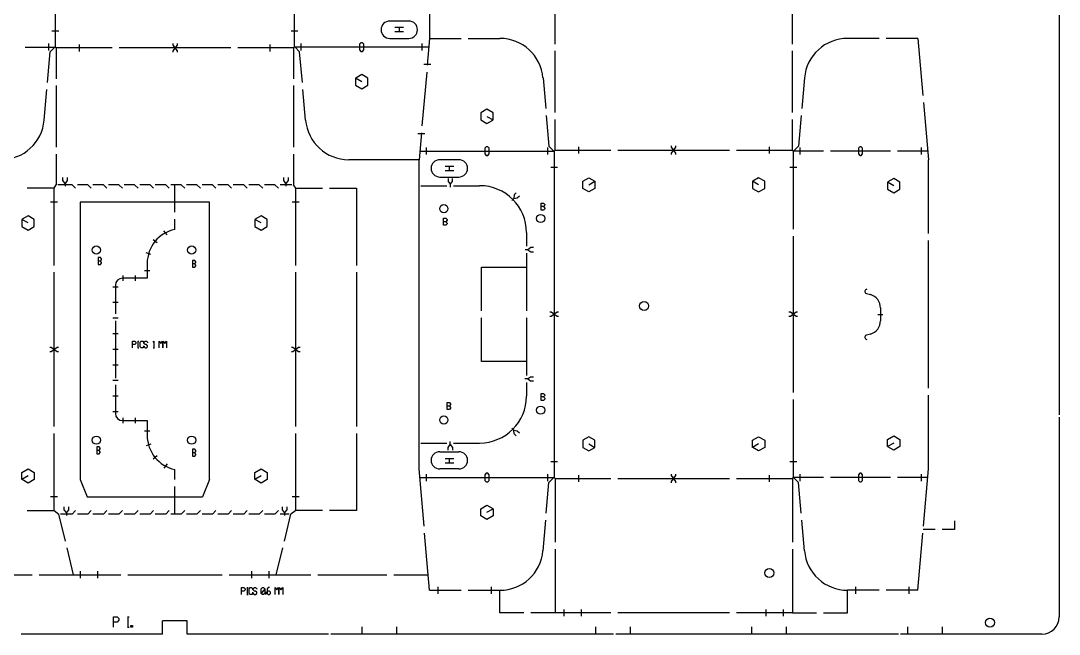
# Model space of a CAD drawing. Extents: x 0 to 3195, y 0 to 922.
# Drawn here: x 2596 to 3195, y 206 to 560 of the extents above; entities that cross this region are included whole.
import ezdxf

# ---------------------------------------------------------------- set-up
doc = ezdxf.new("R2010")
doc.units = 0
doc.layers.add('FACA_PONTES', color=4, linetype='CONTINUOUS')

msp = doc.modelspace()

# ---------------------------------------------------------------- linework, layer by layer
at = {"layer": 'FACA_Pontes', "color": 136, "linetype": 'CONTINUOUS', "true_color": 0x008080}
for p, q in [((2753.56, 545.27), (2753.56, 733.77)), ((2615.56, 545.27), (2615.56, 590.39)), ((2648.31, 544.77), (2616.06, 544.77)), ((2716.81, 544.77), (2652.31, 544.77)), ((2753.06, 544.77), (2720.81, 544.77)), ((2903.93, 485.77), (2936.18, 485.77)), ((2940.18, 485.77), (3004.68, 485.77)), ((3008.68, 485.77), (3040.93, 485.77)), ((2903.43, 485.27), (2903.43, 296.77)), ((3041.43, 485.27), (3041.43, 440.14)), ((2614.85, 419.27), (2614.85, 463.77)), ((2754.26, 419.27), (2754.26, 463.77)), ((3041.43, 436.14), (3041.43, 345.89)), ((2614.85, 326.27), (2614.85, 415.27)), ((2754.26, 326.27), (2754.26, 415.27)), ((3041.43, 341.89), (3041.43, 296.77)), ((2614.85, 277.77), (2614.85, 322.27)), ((2754.26, 277.77), (2754.26, 322.27)), ((2903.93, 296.27), (2936.18, 296.27)), ((2940.18, 296.27), (3004.68, 296.27)), ((3008.68, 296.27), (3040.93, 296.27))]:
    msp.add_line(p, q, dxfattribs=at)
at = {"layer": 'FACA_Pontes', "color": 254, "linetype": 'CONTINUOUS', "true_color": 0xffffff}
for p, q in [((2831.56, 728.77), (2831.56, 550.27)), ((2903.93, 547.02), (2903.93, 564.77)), ((3040.93, 547.02), (3040.93, 564.77)), ((2831.56, 550.27), (2830.2, 534.76)), ((2831.56, 550.27), (2849.82, 550.27)), ((2853.82, 550.27), (2872.08, 550.27)), ((3091.05, 550.27), (3072.78, 550.27)), ((3113.31, 550.27), (3095.05, 550.27)), ((3113.31, 550.27), (3116.2, 517.26)), ((2611.01, 524.79), (2612.56, 542.51)), ((2612.56, 542.51), (2615.21, 545.12)), ((2616.06, 544.77), (2616.06, 527.02)), ((2753.06, 544.77), (2753.06, 527.02)), ((2756.55, 542.51), (2753.91, 545.12)), ((2758.1, 524.79), (2756.55, 542.51)), ((2903.93, 507.52), (2903.93, 543.02)), ((3040.93, 507.52), (3040.93, 543.02)), ((2792.34, 529.37), (2788.92, 527.4)), ((2795.89, 527.32), (2792.34, 529.37)), ((2829.85, 530.77), (2827.14, 499.76)), ((2896.99, 527.45), (2898.54, 509.73)), ((3047.88, 527.45), (3046.33, 509.73)), ((2616.06, 523.02), (2616.06, 487.52)), ((2753.06, 523.02), (2753.06, 487.52)), ((2792.34, 525.27), (2788.79, 527.32)), ((2788.79, 527.32), (2788.79, 523.22)), ((2788.79, 523.22), (2792.34, 521.17)), ((2792.34, 521.17), (2795.89, 523.22)), ((2795.89, 523.22), (2795.89, 527.32)), ((2609.11, 503.09), (2610.66, 520.8)), ((2760, 503.09), (2758.45, 520.8)), ((3116.54, 513.27), (3119.43, 480.27)), ((2864.65, 509.37), (2861.1, 507.32)), ((2861.1, 507.32), (2861.1, 503.22)), ((2868.2, 507.32), (2864.65, 509.37)), ((2864.65, 505.27), (2868.2, 503.22)), ((2868.2, 503.22), (2868.2, 507.32)), ((2898.89, 505.74), (2900.44, 488.03)), ((2903.93, 485.77), (2903.93, 503.52)), ((3040.93, 485.77), (3040.93, 503.52)), ((3045.98, 505.74), (3044.43, 488.03)), ((2861.1, 503.22), (2864.65, 501.17)), ((2864.65, 501.17), (2868.07, 503.14)), ((2826.79, 495.77), (2825.43, 480.27)), ((2900.44, 488.03), (2903.08, 485.41)), ((3044.43, 488.03), (3041.78, 485.41)), ((2616.06, 483.52), (2616.06, 465.77)), ((2753.06, 483.52), (2753.06, 465.77)), ((2825.43, 480.27), (2784.91, 480.27)), ((2825.43, 301.77), (2825.43, 480.27)), ((3119.43, 437.64), (3119.43, 480.27)), ((2919.88, 467.82), (2923.43, 469.87)), ((2919.88, 463.72), (2919.88, 467.82)), ((2923.43, 469.87), (2926.85, 467.9)), ((2923.43, 465.77), (2926.98, 467.82)), ((2926.98, 467.82), (2926.98, 463.72)), ((3021.43, 465.77), (3017.88, 467.82)), ((3017.88, 467.82), (3017.88, 463.72)), ((3021.43, 469.87), (3018.01, 467.9)), ((3024.98, 467.82), (3021.43, 469.87)), ((3024.98, 463.72), (3024.98, 467.82)), ((3099.43, 469.37), (3096.01, 467.4)), ((3102.98, 467.32), (3099.43, 469.37)), ((2614.85, 463.77), (2599.35, 463.77)), ((2614.85, 463.77), (2616.06, 465.77)), ((2627.26, 463.77), (2625.26, 465.77)), ((2634.26, 465.77), (2628.26, 465.77)), ((2636.26, 463.77), (2634.26, 465.77)), ((2643.26, 465.77), (2637.26, 465.77)), ((2645.26, 463.77), (2643.26, 465.77)), ((2652.26, 465.77), (2646.26, 465.77)), ((2654.26, 463.77), (2652.26, 465.77)), ((2661.26, 465.77), (2655.26, 465.77)), ((2663.26, 463.77), (2661.26, 465.77)), ((2670.26, 465.77), (2664.26, 465.77)), ((2672.26, 463.77), (2670.26, 465.77)), ((2679.26, 465.77), (2673.26, 465.77)), ((2681.26, 463.77), (2679.26, 465.77)), ((2688.26, 465.77), (2682.26, 465.77)), ((2690.26, 463.77), (2688.26, 465.77)), ((2697.26, 465.77), (2691.26, 465.77)), ((2699.26, 463.77), (2697.26, 465.77)), ((2706.26, 465.77), (2700.26, 465.77)), ((2708.26, 463.77), (2706.26, 465.77)), ((2715.26, 465.77), (2709.26, 465.77)), ((2717.26, 463.77), (2715.26, 465.77)), ((2724.26, 465.77), (2718.26, 465.77)), ((2726.26, 463.77), (2724.26, 465.77)), ((2733.26, 465.77), (2727.26, 465.77)), ((2735.26, 463.77), (2733.26, 465.77)), ((2742.26, 465.77), (2736.26, 465.77)), ((2744.26, 463.77), (2742.26, 465.77)), ((2754.26, 463.77), (2753.06, 465.77)), ((2754.26, 463.77), (2769.76, 463.77)), ((2773.76, 463.77), (2789.26, 463.77)), ((2789.26, 463.77), (2789.26, 419.27)), ((2923.43, 461.67), (2919.88, 463.72)), ((2926.98, 463.72), (2923.43, 461.67)), ((3017.88, 463.72), (3021.43, 461.67)), ((3021.43, 461.67), (3024.98, 463.72)), ((3099.43, 465.27), (3095.88, 467.32)), ((3095.88, 467.32), (3095.88, 463.22)), ((3095.88, 463.22), (3099.43, 461.17)), ((3099.43, 461.17), (3102.98, 463.22)), ((3102.98, 463.22), (3102.98, 467.32)), ((2599.85, 443.77), (2596.3, 445.82)), ((2596.3, 445.82), (2596.3, 441.72)), ((2599.85, 447.87), (2596.43, 445.9)), ((2603.4, 445.82), (2599.85, 447.87)), ((2603.4, 441.72), (2603.4, 445.82)), ((2734.26, 443.77), (2730.71, 445.82)), ((2730.71, 445.82), (2730.71, 441.72)), ((2734.26, 447.87), (2730.84, 445.9)), ((2737.81, 445.82), (2734.26, 447.87)), ((2737.81, 441.72), (2737.81, 445.82)), ((2596.3, 441.72), (2599.85, 439.67)), ((2599.85, 439.67), (2603.4, 441.72)), ((2730.71, 441.72), (2734.26, 439.67)), ((2734.26, 439.67), (2737.81, 441.72)), ((3119.43, 348.39), (3119.43, 433.64)), ((2668.56, 420.42), (2668.56, 411.88)), ((2789.26, 415.27), (2789.26, 326.27)), ((2861.43, 418.27), (2887.43, 418.27)), ((2861.43, 393.02), (2861.43, 418.27)), ((2887.43, 418.27), (2887.43, 393.02)), ((2650.24, 407.88), (2650.24, 391.34)), ((2668.56, 411.88), (2654.24, 411.88)), ((3083.61, 403.06), (3086, 402.42)), ((3091.69, 394.69), (3091.69, 387.34)), ((2650.24, 387.34), (2650.24, 354.26)), ((2861.43, 363.77), (2861.43, 389.02)), ((2887.43, 389.02), (2887.43, 363.77)), ((3086, 379.62), (3083.61, 378.97)), ((2887.43, 363.77), (2861.43, 363.77)), ((2650.24, 350.26), (2650.24, 333.72)), ((3119.43, 301.77), (3119.43, 344.39)), ((2654.24, 329.72), (2668.56, 329.72)), ((2668.56, 329.72), (2668.56, 321.12)), ((2789.26, 322.27), (2789.26, 277.77)), ((2923.43, 320.37), (2919.88, 318.32)), ((2919.88, 318.32), (2919.88, 314.22)), ((2926.98, 318.32), (2923.43, 320.37)), ((2926.98, 314.22), (2926.98, 318.32)), ((3017.88, 318.32), (3021.43, 320.37)), ((3017.88, 314.22), (3017.88, 318.32)), ((3021.43, 320.37), (3024.98, 318.32)), ((3024.98, 318.32), (3024.98, 314.22)), ((3095.88, 318.82), (3099.43, 320.87)), ((3095.88, 314.72), (3095.88, 318.82)), ((3099.43, 320.87), (3102.98, 318.82)), ((3102.98, 318.82), (3102.98, 314.72)), ((2919.88, 314.22), (2923.43, 312.17)), ((2923.43, 316.27), (2926.98, 314.22)), ((2923.43, 312.17), (2926.85, 314.14)), ((3021.43, 316.27), (3017.88, 314.22)), ((3021.43, 312.17), (3018.01, 314.14)), ((3024.98, 314.22), (3021.43, 312.17)), ((3099.43, 316.77), (3095.88, 314.72)), ((3099.43, 312.67), (3096.01, 314.64)), ((3102.98, 314.72), (3099.43, 312.67)), ((2596.3, 299.82), (2599.85, 301.87)), ((2596.3, 295.72), (2596.3, 299.82)), ((2599.85, 301.87), (2603.4, 299.82)), ((2603.4, 299.82), (2603.4, 295.72)), ((2730.71, 299.82), (2734.26, 301.87)), ((2730.71, 295.72), (2730.71, 299.82)), ((2734.26, 301.87), (2737.81, 299.82)), ((2737.81, 299.82), (2737.81, 295.72)), ((2828.32, 268.76), (2825.43, 301.77)), ((3116.54, 268.76), (3119.43, 301.77)), ((2599.85, 297.77), (2596.3, 295.72)), ((2599.85, 293.67), (2596.43, 295.64)), ((2603.4, 295.72), (2599.85, 293.67)), ((2734.26, 297.77), (2730.71, 295.72)), ((2734.26, 293.67), (2730.84, 295.64)), ((2737.81, 295.72), (2734.26, 293.67)), ((2898.89, 276.29), (2900.44, 294.01)), ((2900.44, 294.01), (2903.08, 296.62)), ((2903.93, 296.27), (2903.93, 259.52)), ((3040.93, 296.27), (3040.93, 259.52)), ((3044.43, 294.01), (3041.78, 296.62)), ((3045.98, 276.29), (3044.43, 294.01)), ((2599.35, 277.77), (2614.85, 277.77)), ((2614.85, 277.77), (2617.59, 275.77)), ((2621.35, 260.21), (2617.59, 275.77)), ((2627.26, 277.77), (2625.26, 275.77)), ((2634.26, 275.77), (2628.26, 275.77)), ((2636.26, 277.77), (2634.26, 275.77)), ((2643.26, 275.77), (2637.26, 275.77)), ((2645.26, 277.77), (2643.26, 275.77)), ((2652.26, 275.77), (2646.26, 275.77)), ((2654.26, 277.77), (2652.26, 275.77)), ((2661.26, 275.77), (2655.26, 275.77)), ((2663.26, 277.77), (2661.26, 275.77)), ((2670.26, 275.77), (2664.26, 275.77)), ((2672.26, 277.77), (2670.26, 275.77)), ((2679.26, 275.77), (2673.26, 275.77)), ((2681.26, 277.77), (2679.26, 275.77)), ((2688.26, 275.77), (2682.26, 275.77)), ((2690.26, 277.77), (2688.26, 275.77)), ((2697.26, 275.77), (2691.26, 275.77)), ((2699.26, 277.77), (2697.26, 275.77)), ((2706.26, 275.77), (2700.26, 275.77)), ((2708.26, 277.77), (2706.26, 275.77)), ((2715.26, 275.77), (2709.26, 275.77)), ((2717.26, 277.77), (2715.26, 275.77)), ((2724.26, 275.77), (2718.26, 275.77)), ((2726.26, 277.77), (2724.26, 275.77)), ((2733.26, 275.77), (2727.26, 275.77)), ((2735.26, 277.77), (2733.26, 275.77)), ((2742.26, 275.77), (2736.26, 275.77)), ((2744.26, 277.77), (2742.26, 275.77)), ((2747.76, 260.21), (2751.52, 275.77)), ((2754.26, 277.77), (2751.52, 275.77)), ((2769.76, 277.77), (2754.26, 277.77)), ((2789.26, 277.77), (2773.76, 277.77)), ((2861.1, 278.82), (2864.65, 280.87)), ((2861.1, 274.72), (2861.1, 278.82)), ((2864.65, 280.87), (2868.07, 278.9)), ((2864.65, 276.77), (2868.2, 278.82)), ((2868.2, 278.82), (2868.2, 274.72)), ((2864.65, 272.67), (2861.1, 274.72)), ((2868.2, 274.72), (2864.65, 272.67)), ((2896.99, 254.59), (2898.54, 272.3)), ((3047.88, 254.59), (3046.33, 272.3)), ((3134.43, 271.77), (3134.43, 266.77)), ((2831.56, 231.77), (2828.67, 264.77)), ((3113.31, 231.77), (3116.2, 264.77)), ((3123.4, 266.77), (3116.37, 266.77)), ((3134.43, 266.77), (3127.4, 266.77)), ((2626.06, 240.77), (2622.29, 256.32)), ((2743.06, 240.77), (2746.82, 256.32)), ((2903.93, 255.52), (2903.93, 218.77)), ((3040.93, 255.52), (3040.93, 218.77)), ((2562.27, 240.77), (2602.13, 240.77)), ((2606.13, 240.77), (2626.06, 240.77)), ((2626.06, 240.77), (2653.31, 240.77)), ((2657.31, 240.77), (2711.81, 240.77)), ((2715.81, 240.77), (2743.06, 240.77)), ((2743.06, 240.77), (2762.99, 240.77)), ((2766.99, 240.77), (2806.84, 240.77)), ((2810.84, 240.77), (2830.77, 240.77)), ((2831.56, 231.77), (2849.82, 231.77)), ((2853.82, 231.77), (2872.08, 231.77)), ((2872.08, 218.77), (2872.08, 231.77)), ((3072.78, 218.77), (3072.78, 231.77)), ((3091.05, 231.77), (3072.78, 231.77)), ((3113.31, 231.77), (3095.05, 231.77)), ((2886.01, 218.77), (2872.08, 218.77)), ((2903.93, 218.77), (2890.01, 218.77)), ((2936.18, 218.77), (2903.93, 218.77)), ((3004.68, 218.77), (2940.18, 218.77)), ((3040.93, 218.77), (3008.68, 218.77)), ((3040.93, 218.77), (3054.86, 218.77)), ((3058.86, 218.77), (3072.78, 218.77))]:
    msp.add_line(p, q, dxfattribs=at)
at = {"layer": 'FACA_Pontes', "color": 16, "linetype": 'CONTINUOUS', "true_color": 0x800000}
for p, q in [((3194.91, 563.62), (3194.91, 333.02)), ((2629.85, 455.77), (2629.85, 295.77)), ((2704.56, 455.77), (2629.85, 455.77)), ((2704.56, 295.77), (2704.56, 455.77)), ((3194.91, 331.72), (3194.91, 216.42)), ((2629.85, 295.77), (2633.99, 285.77)), ((2704.56, 295.77), (2700.42, 285.77)), ((2633.99, 285.77), (2700.42, 285.77)), ((2691.71, 214.12), (2677.41, 214.12)), ((2677.41, 206.42), (2677.41, 214.12)), ((2691.71, 206.42), (2691.71, 214.12)), ((2677.41, 206.42), (2595.86, 206.42)), ((2773.26, 206.42), (2691.71, 206.42)), ((2937.66, 206.42), (2774.56, 206.42)), ((3102.06, 206.42), (2938.96, 206.42)), ((3184.91, 206.42), (3103.36, 206.42))]:
    msp.add_line(p, q, dxfattribs=at)
at = {"layer": 'FACA_Pontes', "color": 30, "linetype": 'CONTINUOUS', "true_color": 0xff8000}
for p, q in [((2819.56, 560.27), (2808.56, 560.27)), ((2808.56, 550.27), (2819.56, 550.27)), ((2848.43, 480.27), (2837.43, 480.27)), ((2837.43, 470.27), (2848.43, 470.27)), ((2837.43, 311.77), (2848.43, 311.77)), ((2848.43, 301.77), (2837.43, 301.77))]:
    msp.add_line(p, q, dxfattribs=at)
at = {"layer": 'FACA_Pontes', "color": 4, "linetype": 'CONTINUOUS', "true_color": 0x00ffff}
for p, q in [((2617.56, 554.52), (2613.56, 554.52)), ((2755.56, 554.52), (2751.56, 554.52)), ((2816.39, 556.59), (2811.39, 556.59)), ((2816.39, 554.09), (2811.39, 554.09)), ((2813.9, 556.59), (2813.9, 554.09)), ((2611.78, 543.27), (2611.78, 547.27)), ((2629.56, 542.77), (2629.56, 546.77)), ((2683.31, 547.27), (2683.31, 546.43)), ((2685.81, 546.43), (2683.31, 543.1)), ((2683.31, 546.43), (2685.81, 543.1)), ((2685.81, 547.27), (2685.81, 546.43)), ((2739.56, 542.77), (2739.56, 546.77)), ((2757.34, 543.27), (2757.34, 547.27)), ((2791.92, 547.77), (2791.09, 546.93)), ((2791.09, 546.93), (2791.09, 543.6)), ((2792.75, 547.77), (2791.92, 547.77)), ((2793.59, 546.93), (2792.75, 547.77)), ((2793.59, 543.6), (2793.59, 546.93)), ((2827.34, 543.27), (2827.34, 547.27)), ((2683.31, 543.1), (2683.31, 542.27)), ((2685.81, 543.1), (2685.81, 542.27)), ((2791.09, 543.6), (2791.92, 542.77)), ((2791.92, 542.77), (2792.75, 542.77)), ((2792.75, 542.77), (2793.59, 543.6)), ((2832.25, 535.27), (2828.24, 535.27)), ((2828.75, 495.27), (2824.74, 495.27)), ((2829.65, 487.27), (2829.65, 483.27)), ((2864.24, 487.77), (2863.4, 486.93)), ((2863.4, 486.93), (2863.4, 483.6)), ((2865.07, 487.77), (2864.24, 487.77)), ((2865.9, 486.93), (2865.07, 487.77)), ((2865.9, 483.6), (2865.9, 486.93)), ((2899.65, 487.27), (2899.65, 483.27)), ((2917.43, 487.77), (2917.43, 483.77)), ((2971.18, 487.43), (2971.18, 488.27)), ((2971.18, 484.1), (2973.68, 487.43)), ((2973.68, 484.1), (2971.18, 487.43)), ((2973.68, 487.43), (2973.68, 488.27)), ((3027.43, 487.77), (3027.43, 483.77)), ((3045.21, 487.27), (3045.21, 483.27)), ((3079.8, 487.77), (3078.97, 486.93)), ((3078.97, 486.93), (3078.97, 483.6)), ((3080.63, 487.77), (3079.8, 487.77)), ((3081.46, 486.93), (3080.63, 487.77)), ((3081.46, 483.6), (3081.46, 486.93)), ((3115.21, 487.27), (3115.21, 483.27)), ((2863.4, 483.6), (2864.24, 482.77)), ((2864.24, 482.77), (2865.07, 482.77)), ((2865.07, 482.77), (2865.9, 483.6)), ((2971.18, 483.27), (2971.18, 484.1)), ((2973.68, 483.27), (2973.68, 484.1)), ((3078.97, 483.6), (3079.8, 482.77)), ((3079.8, 482.77), (3080.63, 482.77)), ((3080.63, 482.77), (3081.46, 483.6)), ((2840.6, 476.45), (2845.6, 476.45)), ((2840.6, 473.95), (2845.6, 473.95)), ((2843.09, 473.95), (2843.09, 476.45)), ((2901.43, 476.02), (2905.43, 476.02)), ((3039.43, 476.02), (3043.43, 476.02)), ((2619.91, 468.27), (2619.91, 469.93)), ((2621.16, 466.6), (2619.91, 468.27)), ((2622.41, 468.27), (2621.16, 466.6)), ((2622.41, 469.93), (2622.41, 468.27)), ((2747.41, 468.27), (2747.41, 469.93)), ((2748.66, 466.6), (2747.41, 468.27)), ((2749.91, 468.27), (2748.66, 466.6)), ((2749.91, 469.93), (2749.91, 468.27)), ((2842.18, 469.43), (2842.18, 467.77)), ((2842.18, 467.77), (2843.43, 466.1)), ((2843.43, 466.1), (2844.68, 467.77)), ((2844.68, 467.77), (2844.68, 469.43)), ((2621.16, 466.6), (2621.16, 464.93)), ((2748.66, 466.6), (2748.66, 464.93)), ((2843.43, 466.1), (2843.43, 464.43)), ((2616.85, 455.77), (2612.85, 455.77)), ((2756.26, 455.77), (2752.26, 455.77)), ((2880.11, 457.95), (2878.93, 456.77)), ((2880.41, 460.01), (2880.11, 457.95)), ((2880.11, 457.95), (2882.17, 458.24)), ((2881.59, 461.19), (2880.41, 460.01)), ((2882.17, 458.24), (2883.35, 459.42)), ((2896, 451.17), (2896, 455.17)), ((2896, 455.17), (2897.33, 455.17)), ((2897.33, 453.17), (2896, 453.17)), ((2897.33, 451.17), (2896, 451.17)), ((2897.33, 455.17), (2898, 454.37)), ((2898, 453.97), (2897.33, 453.17)), ((2897.33, 453.17), (2898, 452.37)), ((2898, 451.97), (2897.33, 451.17)), ((2898, 454.37), (2898, 453.97)), ((2898, 452.37), (2898, 451.97)), ((2839.65, 442.5), (2839.65, 446.5)), ((2839.65, 446.5), (2840.98, 446.5)), ((2840.98, 444.5), (2839.65, 444.5)), ((2840.98, 446.5), (2841.65, 445.7)), ((2841.65, 445.3), (2840.98, 444.5)), ((2840.98, 444.5), (2841.65, 443.7)), ((2841.65, 445.7), (2841.65, 445.3)), ((2841.65, 443.7), (2841.65, 443.3)), ((2680.02, 436.86), (2678.22, 439.26)), ((2840.98, 442.5), (2839.65, 442.5)), ((2841.65, 443.3), (2840.98, 442.5)), ((2674.28, 432.19), (2671.93, 434.06)), ((2670.75, 425.46), (2667.93, 426.47)), ((2888.27, 428.27), (2886.6, 428.27)), ((2889.93, 429.52), (2888.27, 428.27)), ((2888.27, 428.27), (2889.93, 427.02)), ((2891.6, 429.52), (2889.93, 429.52)), ((2889.93, 427.02), (2891.6, 427.02)), ((2641.61, 423.76), (2640.28, 423.76)), ((2640.28, 423.76), (2640.28, 419.76)), ((2641.61, 421.76), (2640.28, 421.76)), ((2640.28, 419.76), (2641.61, 419.76)), ((2642.27, 422.96), (2641.61, 423.76)), ((2641.61, 421.76), (2642.27, 422.56)), ((2642.27, 420.96), (2641.61, 421.76)), ((2641.61, 419.76), (2642.27, 420.56)), ((2642.27, 422.56), (2642.27, 422.96)), ((2642.27, 420.56), (2642.27, 420.96)), ((2695.98, 422.16), (2694.65, 422.16)), ((2694.65, 422.16), (2694.65, 418.16)), ((2695.98, 420.16), (2694.65, 420.16)), ((2696.64, 421.36), (2695.98, 422.16)), ((2695.98, 420.16), (2696.64, 420.96)), ((2696.64, 419.36), (2695.98, 420.16)), ((2696.64, 420.96), (2696.64, 421.36)), ((2670.06, 416.13), (2667.06, 416.13)), ((2694.65, 418.16), (2695.98, 418.16)), ((2695.98, 418.16), (2696.64, 418.96)), ((2696.64, 418.96), (2696.64, 419.36)), ((2654.77, 410.38), (2654.77, 413.38)), ((2661.88, 410.38), (2661.88, 413.38)), ((2651.74, 406.76), (2648.74, 406.76)), ((2651.74, 397.76), (2648.74, 397.76)), ((2901.77, 392.27), (2900.93, 392.27)), ((2901.77, 389.77), (2900.93, 389.77)), ((2905.1, 389.77), (2901.77, 392.27)), ((2905.1, 392.27), (2901.77, 389.77)), ((2905.93, 392.27), (2905.1, 392.27)), ((2905.93, 389.77), (2905.1, 389.77)), ((3039.77, 392.27), (3038.93, 392.27)), ((3039.77, 389.77), (3038.93, 389.77)), ((3043.1, 389.77), (3039.77, 392.27)), ((3043.1, 392.27), (3039.77, 389.77)), ((3043.93, 392.27), (3043.1, 392.27)), ((3043.93, 389.77), (3043.1, 389.77)), ((3090.19, 391.02), (3093.19, 391.02)), ((2651.74, 388.73), (2648.74, 388.73)), ((2651.74, 379.74), (2648.74, 379.74)), ((2612.35, 372.02), (2613.18, 372.02)), ((2613.18, 372.02), (2616.52, 369.52)), ((2613.18, 369.52), (2616.52, 372.02)), ((2616.52, 372.02), (2617.35, 372.02)), ((2660.1, 375.61), (2661.43, 375.61)), ((2660.1, 371.61), (2660.1, 375.61)), ((2661.43, 373.61), (2660.1, 373.61)), ((2661.43, 375.61), (2662.1, 374.94)), ((2662.1, 374.27), (2661.43, 373.61)), ((2662.1, 374.94), (2662.1, 374.27)), ((2663.1, 375.61), (2663.77, 375.61)), ((2663.1, 371.61), (2663.77, 371.61)), ((2663.43, 371.61), (2663.43, 375.61)), ((2664.43, 374.94), (2665.1, 375.61)), ((2664.43, 372.27), (2664.43, 374.94)), ((2665.1, 371.61), (2664.43, 372.27)), ((2665.1, 375.61), (2665.96, 375.61)), ((2665.96, 371.61), (2665.1, 371.61)), ((2665.96, 375.61), (2666.43, 374.94)), ((2666.43, 372.27), (2665.96, 371.61)), ((2666.43, 374.94), (2666.43, 374.28)), ((2666.43, 372.94), (2666.43, 372.27)), ((2666.76, 374.94), (2667.43, 375.61)), ((2666.76, 374.27), (2666.76, 374.94)), ((2667.43, 373.61), (2666.76, 374.27)), ((2666.76, 372.61), (2666.76, 372.27)), ((2666.76, 372.27), (2667.43, 371.61)), ((2667.43, 375.61), (2668.1, 375.61)), ((2668.1, 373.61), (2667.43, 373.61)), ((2667.43, 371.61), (2668.1, 371.61)), ((2668.1, 375.61), (2668.76, 374.94)), ((2668.76, 372.94), (2668.1, 373.61)), ((2668.1, 371.61), (2668.76, 372.27)), ((2668.76, 374.94), (2668.76, 374.61)), ((2668.76, 372.27), (2668.76, 372.94)), ((2671.76, 374.94), (2672.43, 375.61)), ((2672.1, 371.61), (2672.77, 371.61)), ((2672.43, 375.61), (2672.43, 371.61)), ((2675.43, 371.61), (2675.43, 375.61)), ((2675.43, 375.61), (2676.43, 374.27)), ((2676.43, 374.27), (2677.43, 375.61)), ((2677.43, 375.61), (2677.43, 371.61)), ((2677.76, 371.61), (2677.76, 375.61)), ((2677.76, 375.61), (2678.76, 374.27)), ((2678.76, 374.27), (2679.76, 375.61)), ((2679.76, 375.61), (2679.76, 371.61)), ((2751.76, 372.02), (2752.6, 372.02)), ((2752.6, 372.02), (2755.93, 369.52)), ((2752.6, 369.52), (2755.93, 372.02)), ((2755.93, 372.02), (2756.76, 372.02)), ((2612.35, 369.52), (2613.18, 369.52)), ((2616.52, 369.52), (2617.35, 369.52)), ((2651.74, 370.75), (2648.74, 370.75)), ((2751.76, 369.52), (2752.6, 369.52)), ((2755.93, 369.52), (2756.76, 369.52)), ((2651.74, 361.77), (2648.74, 361.77)), ((2888.1, 353.77), (2886.43, 353.77)), ((2888.1, 353.77), (2889.76, 355.02)), ((2889.76, 352.52), (2888.1, 353.77)), ((2889.76, 355.02), (2891.43, 355.02)), ((2651.74, 352.77), (2648.74, 352.77)), ((2891.43, 352.52), (2889.76, 352.52)), ((2651.74, 343.76), (2648.74, 343.76)), ((2896, 341.36), (2896, 345.36)), ((2896, 345.36), (2897.33, 345.36)), ((2897.33, 343.36), (2896, 343.36)), ((2897.33, 345.36), (2898, 344.56)), ((2898, 344.16), (2897.33, 343.36)), ((2897.33, 343.36), (2898, 342.56)), ((2898, 342.16), (2897.33, 341.36)), ((2898, 344.56), (2898, 344.16)), ((2898, 342.56), (2898, 342.16)), ((2841.63, 336.12), (2841.63, 340.12)), ((2841.63, 340.12), (2842.97, 340.12)), ((2842.97, 338.12), (2841.63, 338.12)), ((2842.97, 336.12), (2841.63, 336.12)), ((2842.97, 340.12), (2843.63, 339.32)), ((2843.63, 338.92), (2842.97, 338.12)), ((2842.97, 338.12), (2843.63, 337.32)), ((2843.63, 336.92), (2842.97, 336.12)), ((2843.63, 339.32), (2843.63, 338.92)), ((2843.63, 337.32), (2843.63, 336.92)), ((2897.33, 341.36), (2896, 341.36)), ((2651.74, 334.76), (2648.74, 334.76)), ((2654.7, 328.22), (2654.7, 331.22)), ((2661.86, 328.22), (2661.86, 331.22)), ((2670.06, 323.67), (2667.06, 323.67)), ((2880.11, 324.09), (2878.93, 325.26)), ((2880.41, 322.03), (2880.11, 324.09)), ((2880.11, 324.09), (2882.17, 323.79)), ((2882.17, 323.79), (2883.35, 322.61)), ((2881.59, 320.85), (2880.41, 322.03)), ((2640.85, 314.52), (2639.52, 314.52)), ((2639.52, 314.52), (2639.52, 310.52)), ((2640.85, 312.53), (2639.52, 312.53)), ((2641.51, 313.72), (2640.85, 314.52)), ((2640.85, 312.53), (2641.51, 313.32)), ((2641.51, 311.73), (2640.85, 312.53)), ((2641.51, 313.32), (2641.51, 313.72)), ((2641.51, 311.33), (2641.51, 311.73)), ((2670.75, 316.09), (2667.93, 315.08)), ((2695.98, 313.16), (2694.65, 313.16)), ((2694.65, 313.16), (2694.65, 309.16)), ((2696.64, 312.36), (2695.98, 313.16)), ((2695.98, 311.16), (2696.64, 311.96)), ((2696.64, 311.96), (2696.64, 312.36)), ((2842.18, 314.27), (2843.43, 315.93)), ((2842.18, 312.6), (2842.18, 314.27)), ((2843.43, 315.93), (2843.43, 317.6)), ((2843.43, 315.93), (2844.68, 314.27)), ((2844.68, 314.27), (2844.68, 312.6)), ((2639.52, 310.52), (2640.85, 310.52)), ((2640.85, 310.52), (2641.51, 311.33)), ((2674.28, 309.36), (2671.93, 307.49)), ((2695.98, 311.16), (2694.65, 311.16)), ((2694.65, 309.16), (2695.98, 309.16)), ((2696.64, 310.36), (2695.98, 311.16)), ((2695.98, 309.16), (2696.64, 309.96)), ((2696.64, 309.96), (2696.64, 310.36)), ((2840.55, 307.85), (2845.55, 307.85)), ((2843.05, 305.35), (2843.05, 307.85)), ((2901.43, 306.02), (2905.43, 306.02)), ((3039.43, 306.02), (3043.43, 306.02)), ((2680.02, 304.68), (2678.22, 302.29)), ((2840.55, 305.35), (2845.55, 305.35)), ((2829.65, 298.77), (2829.65, 294.77)), ((2864.24, 299.27), (2863.4, 298.43)), ((2863.4, 298.43), (2863.4, 295.1)), ((2863.4, 295.1), (2864.24, 294.27)), ((2865.07, 299.27), (2864.24, 299.27)), ((2864.24, 294.27), (2865.07, 294.27)), ((2865.9, 298.43), (2865.07, 299.27)), ((2865.07, 294.27), (2865.9, 295.1)), ((2865.9, 295.1), (2865.9, 298.43)), ((2899.65, 298.77), (2899.65, 294.77)), ((2917.43, 298.27), (2917.43, 294.27)), ((2971.18, 297.93), (2971.18, 298.77)), ((2971.18, 294.6), (2973.68, 297.93)), ((2973.68, 294.6), (2971.18, 297.93)), ((2971.18, 293.77), (2971.18, 294.6)), ((2973.68, 297.93), (2973.68, 298.77)), ((2973.68, 293.77), (2973.68, 294.6)), ((3027.43, 298.27), (3027.43, 294.27)), ((3045.21, 298.77), (3045.21, 294.77)), ((3079.8, 299.27), (3078.97, 298.43)), ((3078.97, 298.43), (3078.97, 295.1)), ((3078.97, 295.1), (3079.8, 294.27)), ((3080.63, 299.27), (3079.8, 299.27)), ((3079.8, 294.27), (3080.63, 294.27)), ((3081.46, 298.43), (3080.63, 299.27)), ((3080.63, 294.27), (3081.46, 295.1)), ((3081.46, 295.1), (3081.46, 298.43)), ((3115.21, 298.77), (3115.21, 294.77)), ((2616.85, 285.77), (2612.85, 285.77)), ((2756.26, 285.77), (2752.26, 285.77)), ((2620.68, 278.27), (2620.68, 279.93)), ((2621.93, 276.6), (2620.68, 278.27)), ((2623.18, 278.27), (2621.93, 276.6)), ((2621.93, 276.6), (2621.93, 274.93)), ((2623.18, 279.93), (2623.18, 278.27)), ((2746.64, 278.27), (2746.64, 279.93)), ((2747.89, 276.6), (2746.64, 278.27)), ((2749.14, 278.27), (2747.89, 276.6)), ((2747.89, 276.6), (2747.89, 274.93)), ((2749.14, 279.93), (2749.14, 278.27)), ((2630.09, 238.77), (2630.09, 242.77)), ((2640.09, 238.77), (2640.09, 242.77)), ((2729.02, 238.77), (2729.02, 242.77)), ((2739.02, 238.77), (2739.02, 242.77)), ((2836.56, 229.77), (2836.56, 233.77)), ((2867.29, 229.77), (2867.29, 233.77)), ((3077.58, 229.77), (3077.58, 233.77)), ((3108.31, 229.77), (3108.31, 233.77)), ((2723.08, 233.34), (2724.42, 233.34)), ((2723.08, 229.34), (2723.08, 233.34)), ((2724.42, 231.34), (2723.08, 231.34)), ((2724.42, 233.34), (2725.08, 232.67)), ((2725.08, 232), (2724.42, 231.34)), ((2725.08, 232.67), (2725.08, 232)), ((2726.08, 233.34), (2726.75, 233.34)), ((2726.08, 229.34), (2726.75, 229.34)), ((2726.42, 229.34), (2726.42, 233.34)), ((2727.42, 232.67), (2728.08, 233.34)), ((2727.42, 230.01), (2727.42, 232.67)), ((2728.08, 229.34), (2727.42, 230.01)), ((2728.08, 233.34), (2728.95, 233.34)), ((2728.95, 229.34), (2728.08, 229.34)), ((2728.95, 233.34), (2729.41, 232.67)), ((2729.41, 230.01), (2728.95, 229.34)), ((2729.41, 232.67), (2729.41, 232.01)), ((2729.41, 230.67), (2729.41, 230.01)), ((2729.75, 232.67), (2730.42, 233.34)), ((2729.75, 232), (2729.75, 232.67)), ((2730.42, 231.34), (2729.75, 232)), ((2729.75, 230.34), (2729.75, 230.01)), ((2729.75, 230.01), (2730.42, 229.34)), ((2730.42, 233.34), (2731.08, 233.34)), ((2731.08, 231.34), (2730.42, 231.34)), ((2730.42, 229.34), (2731.08, 229.34)), ((2731.08, 233.34), (2731.75, 232.67)), ((2731.75, 230.67), (2731.08, 231.34)), ((2731.08, 229.34), (2731.75, 230.01)), ((2731.75, 232.67), (2731.75, 232.34)), ((2731.75, 230.01), (2731.75, 230.67)), ((2734.42, 232.67), (2735.08, 233.34)), ((2734.42, 230.01), (2734.42, 232.67)), ((2735.25, 231.34), (2734.42, 230.01)), ((2735.08, 229.34), (2734.42, 230.01)), ((2735.08, 233.34), (2735.75, 233.34)), ((2735.75, 229.34), (2735.08, 229.34)), ((2735.58, 231.34), (2735.25, 231.34)), ((2736.41, 232.67), (2735.58, 231.34)), ((2735.75, 233.34), (2736.41, 232.67)), ((2736.41, 230.01), (2735.75, 229.34)), ((2736.41, 232.67), (2736.41, 230.01)), ((2736.75, 230.67), (2737.42, 230.67)), ((2736.75, 230.01), (2736.75, 230.67)), ((2737.42, 230.01), (2736.75, 230.01)), ((2736.75, 229.34), (2737.42, 230.01)), ((2737.42, 230.67), (2737.42, 230.01)), ((2738.42, 233.34), (2737.75, 232.67)), ((2737.75, 232.67), (2737.75, 230.01)), ((2739.08, 231.34), (2737.75, 231.34)), ((2737.75, 230.01), (2738.42, 229.34)), ((2739.08, 233.34), (2738.42, 233.34)), ((2738.42, 229.34), (2739.08, 229.34)), ((2739.75, 230.67), (2739.08, 231.34)), ((2739.08, 229.34), (2739.75, 230.01)), ((2739.75, 230.01), (2739.75, 230.67)), ((2742.42, 229.34), (2742.42, 233.34)), ((2742.42, 233.34), (2743.42, 232)), ((2743.42, 232), (2744.41, 233.34)), ((2744.41, 233.34), (2744.41, 229.34)), ((2744.75, 229.34), (2744.75, 233.34)), ((2744.75, 233.34), (2745.75, 232)), ((2745.75, 232), (2746.75, 233.34)), ((2746.75, 233.34), (2746.75, 229.34)), ((2649.14, 216.44), (2651.14, 216.44)), ((2649.14, 210.44), (2649.14, 216.44)), ((2651.14, 216.44), (2652.13, 215.44)), ((2657.14, 216.44), (2658.14, 216.44)), ((2657.64, 210.44), (2657.64, 216.44)), ((2909.14, 216.77), (2909.14, 220.77)), ((2919.14, 216.77), (2919.14, 220.77)), ((3025.73, 216.77), (3025.73, 220.77)), ((3035.73, 216.77), (3035.73, 220.77)), ((2651.14, 213.44), (2649.14, 213.44)), ((2652.13, 214.44), (2651.14, 213.44)), ((2652.13, 215.44), (2652.13, 214.44)), ((2657.14, 210.44), (2658.14, 210.44)), ((2659.14, 211.44), (2660.14, 211.44)), ((2659.14, 210.44), (2659.14, 211.44)), ((2660.14, 210.44), (2659.14, 210.44)), ((2660.14, 211.44), (2660.14, 210.44)), ((2792.56, 206.77), (2792.56, 210.77)), ((2812.56, 206.77), (2812.56, 210.77)), ((2927.56, 206.77), (2927.56, 210.77)), ((2947.56, 206.77), (2947.56, 210.77)), ((3017.56, 206.77), (3017.56, 210.77)), ((3037.56, 206.77), (3037.56, 210.77)), ((3107.56, 206.77), (3107.56, 210.77)), ((3127.56, 206.77), (3127.56, 210.77))]:
    msp.add_line(p, q, dxfattribs=at)
at = {"layer": 'FACA_Pontes', "color": 8, "linetype": 'CONTINUOUS', "true_color": 0x7f7f7f}
for p, q in [((2598.17, 545.27), (2615.56, 545.27)), ((2831.12, 545.27), (2753.56, 545.27)), ((2825.87, 485.27), (2903.43, 485.27)), ((3058.82, 485.27), (3041.43, 485.27)), ((3097.6, 485.27), (3062.82, 485.27)), ((3119, 485.27), (3101.6, 485.27)), ((2825.87, 296.77), (2903.43, 296.77)), ((3058.82, 296.77), (3041.43, 296.77)), ((3097.6, 296.77), (3062.82, 296.77)), ((3119, 296.77), (3101.6, 296.77))]:
    msp.add_line(p, q, dxfattribs=at)
at = {"layer": 'FACA_Pontes', "color": 3, "linetype": 'CONTINUOUS', "true_color": 0x00ff00}
for p, q in [((2625.26, 465.77), (2617.06, 465.77)), ((2752.06, 465.77), (2745.26, 465.77)), ((2826.43, 465.27), (2841.43, 465.27)), ((2845.43, 465.27), (2860.43, 465.27)), ((2887.43, 438.27), (2887.43, 430.27)), ((2887.43, 426.27), (2887.43, 418.27)), ((2887.43, 363.77), (2887.43, 355.77)), ((2887.43, 351.77), (2887.43, 343.77)), ((2826.43, 316.77), (2841.43, 316.77)), ((2845.43, 316.77), (2860.43, 316.77)), ((2625.26, 275.77), (2618.59, 275.77)), ((2750.52, 275.77), (2745.26, 275.77))]:
    msp.add_line(p, q, dxfattribs=at)
at = {"layer": 'FACA_Pontes', "color": 1, "linetype": 'CONTINUOUS', "true_color": 0xff0000}
for p, q in [((2684.56, 455.77), (2684.56, 465.77)), ((2684.56, 449.9), (2684.56, 455.77)), ((2684.56, 440.02), (2684.56, 445.9)), ((2684.56, 295.64), (2684.56, 301.52)), ((2684.56, 285.77), (2684.56, 291.64)), ((2684.56, 275.77), (2684.56, 285.77))]:
    msp.add_line(p, q, dxfattribs=at)
at = {"layer": 'FACA_Pontes', "color": 254, "linetype": 'CONTINUOUS', "true_color": 0xffffff}
for centre in [(2839.74, 451.99), (2895.62, 446.32), (2639.21, 428.12), (2694.26, 428.12), (2895.62, 335.71), (2839.74, 330.05), (2639.21, 318.41), (2694.26, 318.41)]:
    msp.add_circle(centre, 2.35, dxfattribs=at)
at = {"layer": 'FACA_Pontes', "color": 16, "linetype": 'CONTINUOUS', "true_color": 0x800000}
for centre in [(2955.36, 395.87), (3027.56, 241.77), (3154.91, 213.1)]:
    msp.add_circle(centre, 2.6, dxfattribs=at)
at = {"layer": 'FACA_Pontes', "color": 30, "linetype": 'CONTINUOUS', "true_color": 0xff8000}
for centre, start, end in [((2808.56, 555.27), 90, 180), ((2819.56, 555.27), 0, 90), ((2808.56, 555.27), 180, 270), ((2819.56, 555.27), 270, 0), ((2837.43, 475.27), 90, 180), ((2848.43, 475.27), 0, 90), ((2837.43, 475.27), 180, 270), ((2848.43, 475.27), 270, 0), ((2837.43, 306.77), 90, 180), ((2848.43, 306.77), 360, 90), ((2837.43, 306.77), 180, 270), ((2848.43, 306.77), 270, 0)]:
    msp.add_arc(centre, 5, start, end, dxfattribs=at)
at = {"layer": 'FACA_Pontes', "color": 254, "linetype": 'CONTINUOUS', "true_color": 0xffffff}
for centre, radius, start, end in [((2872.08, 525.27), 25, 4.99994, 89.99992), ((3072.78, 525.27), 25, 89.99996, 174.99995), ((2615.56, 544.77), 0.5, 0.00007, 134.70934), ((2753.56, 544.77), 0.5, 45.29066, 179.99993), ((2584.21, 505.27), 25, 269.99996, 354.99995), ((2784.91, 505.27), 25, 184.99994, 269.99992), ((2903.43, 485.77), 0.5, 225.29066, 359.99993), ((3041.43, 485.77), 0.5, 180.00007, 314.70934), ((2688.56, 420.42), 20.01, 101.5544, 179.99101), ((2654.24, 407.88), 4, 90, 180), ((3083.93, 404.27), 1.25, 90.00004, 255.00101), ((3083.81, 394.85), 7.88, 358.86299, 73.86271), ((3083.81, 387.19), 7.88, 286.13646, 1.13688), ((3083.93, 377.77), 1.25, 104.99899, 269.99996), ((2654.24, 333.72), 4, 180, 270), ((2688.56, 321.12), 20.01, 180.00948, 258.4505), ((2903.43, 296.27), 0.5, 0.00007, 134.70934), ((3041.43, 296.27), 0.5, 45.29066, 179.99993), ((2872.08, 256.77), 25, 270.00008, 355.00006), ((3072.78, 256.77), 25, 185.00005, 270.00004)]:
    msp.add_arc(centre, radius, start, end, dxfattribs=at)
at = {"layer": 'FACA_Pontes', "color": 3, "linetype": 'CONTINUOUS', "true_color": 0x00ff00}
for centre, start, end in [((2860.43, 438.27), 360, 90), ((2860.43, 343.77), 270, 360)]:
    msp.add_arc(centre, 27, start, end, dxfattribs=at)
at = {"layer": 'FACA_Pontes', "color": 16, "linetype": 'CONTINUOUS', "true_color": 0x800000}
msp.add_arc((3184.91, 216.42), 10, 270, 0, dxfattribs=at)

doc.saveas('drawing.dxf')
